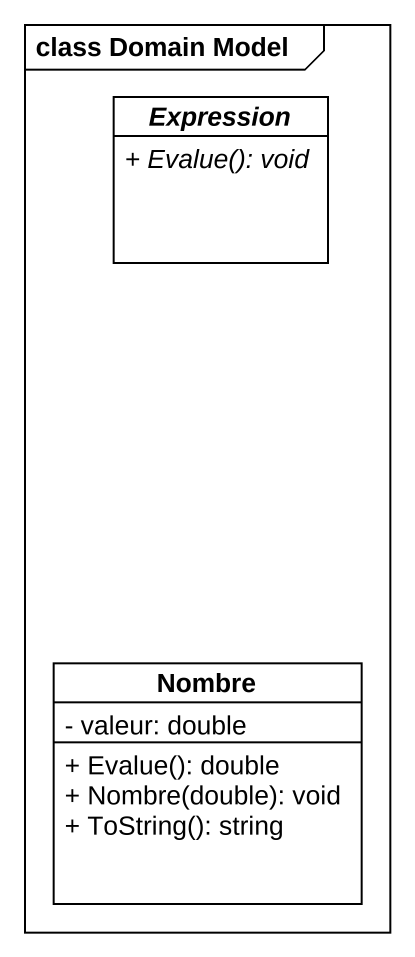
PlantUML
@startuml
mainframe class Domain Model
hide circle
hide empty members
skinparam classAttributeIconSize 0
abstract class Expression {
  {abstract} + Evalue(): void
}
class Nombre {
  - valeur: double
  + Evalue(): double
  + Nombre(double): void
  + ToString(): string
}
@enduml
